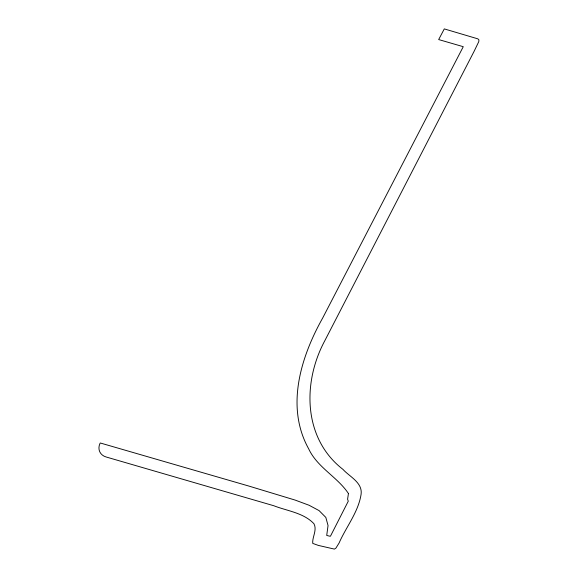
<?xml version="1.0" encoding="UTF-8"?>
<svg xmlns="http://www.w3.org/2000/svg" width="578" height="578" viewBox="0 0 578 578"><rect width="100%" height="100%" fill="white"/><g stroke="black" fill="none" stroke-linecap="round" stroke-linejoin="round"><path stroke-width="0.87" d="M348.44 493.547L347.588 499.175L348.274 501.198L330.443 536.218L329.503 536.138L326.714 535.438L328.044 525.547L325.826 517.411L319.085 510.612L309.1 505.266L295.185 500.1L248.829 486.055L100.269 442.986L99.886 443.702A13.164 10.729 -24.1 0 0 106.106 456.974L273.762 505.728C287.259 511.003 303.602 512.758 313.962 523.747C317.308 530.149 312.12 537.121 312.734 543.392L318.312 545.401L334.409 549.1L335.897 548.139L339.076 543.045C346.157 526.796 358.432 512.05 361.113 494.147C362.681 482.558 349.365 476.575 342.971 469.387C303.038 438.529 302.395 382.426 324.757 340.818L474.097 51.348L478.765 41.667L478.924 39.889L477.854 38.849L444.294 28.9L438.673 39.564L463.267 46.695L322.676 318.023C300.784 357.031 285.344 406.833 308.659 448.803C317.293 467.508 337.653 477.11 348.44 493.547"/></g></svg>
